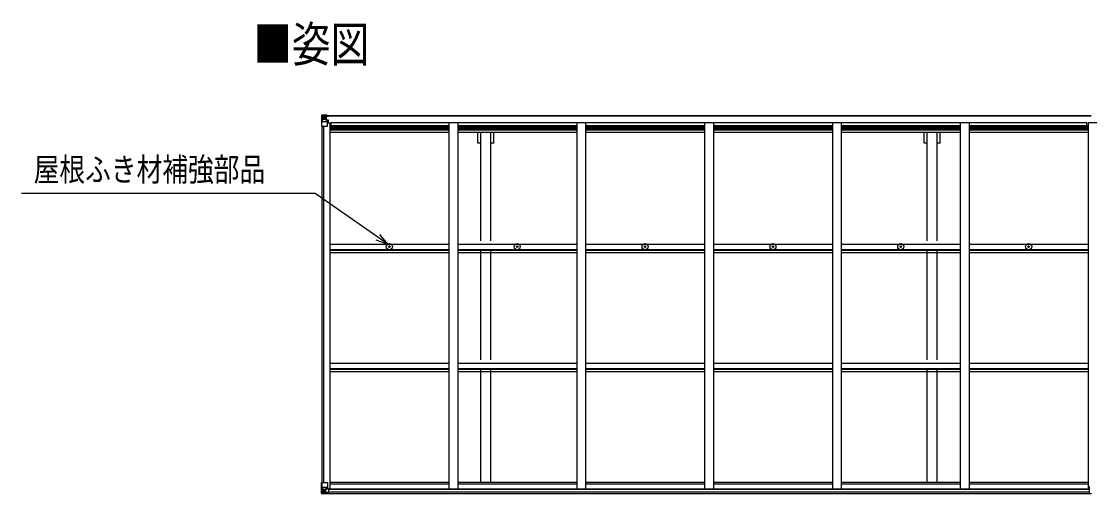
# Model space of a CAD drawing. Units: millimetres, scale not verified. Extents: x -16832 to 16820, y -11892 to 11880.
# Drawn here: x -9597 to -3615, y 202 to 2849 of the extents above; entities that cross this region are included whole.
import ezdxf
from ezdxf.enums import TextEntityAlignment as Align

# ---------------------------------------------------------------- set-up
doc = ezdxf.new("R2010")
doc.units = ezdxf.units.MM
doc.header["$LTSCALE"] = 50
for name, color, linetype in [('0-2_USER1', 3, 'Continuous'), ('0-5_YKK_13', 4, 'Continuous'), ('0-6_YKK_A1', 4, 'Continuous'), ('0-7_YKK_D', 6, 'Continuous')]:
    doc.layers.add(name, color=color, linetype=linetype)
doc.styles.add('ＭＳ ゴシック', font='')
doc.styles.get('ＭＳ ゴシック').set_extended_font_data('MS Gothic')

msp = doc.modelspace()

# ---------------------------------------------------------------- linework, layer by layer
at = {"layer": '0-5_YKK_13'}
for p, q in [((-7916.72, 2321.88), (-7916.72, 2321.84)), ((-7915.78, 2322.88), (-7915.78, 2322.88)), ((-7915.78, 2322.84), (-7915.78, 2322.88)), ((-7906.81, 2323.27), (-7914.74, 2322.79)), ((-7913.88, 2321.82), (-7913.88, 2321.75)), ((-7913.88, 2261.17), (-7913.88, 2321.75)), ((-7913.33, 2288.05), (-7909.19, 2300.14)), ((-7913.33, 2288.05), (-7906.72, 2287.84)), ((-7909.91, 2318.38), (-7912.64, 2322.05)), ((-7909.05, 2314.87), (-7906.72, 2314.93)), ((-7909.05, 2301.4), (-7909.05, 2314.87)), ((-7906.72, 2301.37), (-7909.05, 2301.4)), ((-7894.72, 2324.06), (-7906.72, 2323.27)), ((-7906.72, 2314.93), (-7894.72, 2314.93)), ((-7906.72, 2301.37), (-7894.72, 2301.37)), ((-7906.72, 2301.37), (-7906.72, 2301.37)), ((-7906.72, 2287.84), (-7882.72, 2287.84)), ((-7901.24, 2307.73), (-7901.24, 2306.77)), ((-7895.72, 2314.93), (-7894.72, 2314.93)), ((-7888.22, 2324.57), (-7894.72, 2324.17)), ((-7894.72, 2298.07), (-7894.72, 2324.17)), ((-7894.72, 2323.29), (-7888.22, 2323.68)), ((-7893.22, 2318.46), (-7894.72, 2318.46)), ((-7893.22, 2314.93), (-7894.72, 2314.93)), ((-7893.22, 2301.37), (-7894.72, 2301.37)), ((-7893.9, 2297.81), (-7883.55, 2296.16)), ((-7893.9, 2297.18), (-7893.9, 2297.81)), ((-7883.55, 2295.53), (-7893.9, 2297.18)), ((-7888.22, 2322.76), (-7893.22, 2322.67)), ((-7892.72, 2318.1), (-7893.22, 2318.1)), ((-7889.22, 2313.17), (-7893.22, 2313.17)), ((-7889.22, 2304.97), (-7893.22, 2304.97)), ((-7893.11, 2316.8), (-7889.22, 2316.8)), ((-7892.73, 2317.01), (-7892.73, 2317.17)), ((-7892.73, 2317.17), (-7892.72, 2317.17)), ((-7892.72, 2319.13), (-7892.72, 2317.17)), ((-7884.72, 2319.13), (-7892.72, 2319.13)), ((-7884.72, 2319.1), (-7892.72, 2319.1)), ((-7882.72, 2317.26), (-7892.72, 2317.17)), ((-7889.22, 2297.07), (-7889.22, 2317.04)), ((-7888.22, 2323.68), (-7888.22, 2324.57)), ((-7888.22, 2323.17), (-7888.22, 2323.68)), ((-7888.22, 2323.17), (-7888.22, 2322.76)), ((-7888.22, 2322.76), (-7888.22, 2321.94)), ((-7883.55, 2296.16), (-7883.55, 2295.53)), ((-7883.27, 2296.08), (-7879.22, 2296.05)), ((-7883.22, 2322.37), (-7883.22, 2321.94)), ((-7882.92, 2322.37), (-7883.22, 2322.37)), ((-7882.92, 2322.37), (-7881.23, 2321.94)), ((-7882.72, 2318.87), (-7877.72, 2318.87)), ((-7882.72, 2317.26), (-7882.72, 2318.87)), ((-7882.72, 2262.17), (-7882.72, 2295.27)), ((-7878.22, 2284.17), (-7882.72, 2284.17)), ((-7878.22, 2296.04), (-7879.22, 2296.05)), ((-7879.22, 2294.31), (-7878.22, 2294.32)), ((-7878.22, 2279.82), (-7878.22, 2296.04)), ((-7877.72, 2319.79), (-7877.72, 2318.87)), ((-7877.72, 2318.87), (-7876.72, 2318.87)), ((-7876.72, 2318.87), (-7876.72, 2319.79)), ((-7876.72, 2318.87), (-7876.72, 2317.3)), ((-7876.72, 2317.19), (-7876.72, 2317.3)), ((-7913.88, 2261.17), (-7883.72, 2261.17)), ((-7538.97, 1586.86), (-7537.86, 1586.88)), ((-7538.97, 1585.86), (-7537.86, 1585.84)), ((-7537.86, 1586.88), (-7537.34, 1586.98)), ((-7537.86, 1585.84), (-7537.34, 1585.74)), ((-7537.24, 1587.49), (-7537.34, 1586.98)), ((-7537.24, 1585.22), (-7537.34, 1585.74)), ((-7537.22, 1588.6), (-7537.24, 1587.49)), ((-7537.22, 1584.11), (-7537.24, 1585.22)), ((-7536.22, 1588.6), (-7536.2, 1587.49)), ((-7536.22, 1584.11), (-7536.2, 1585.22)), ((-7536.2, 1587.49), (-7536.1, 1586.98)), ((-7536.2, 1585.22), (-7536.1, 1585.74)), ((-7535.58, 1586.88), (-7536.1, 1586.98)), ((-7535.58, 1585.84), (-7536.1, 1585.74)), ((-7534.48, 1586.86), (-7535.58, 1586.88)), ((-7534.48, 1585.86), (-7535.58, 1585.84)), ((-6822.97, 1586.86), (-6821.86, 1586.88)), ((-6822.97, 1585.86), (-6821.86, 1585.84)), ((-6821.86, 1586.88), (-6821.34, 1586.98)), ((-6821.86, 1585.84), (-6821.34, 1585.74)), ((-6821.24, 1587.49), (-6821.34, 1586.98)), ((-6821.24, 1585.22), (-6821.34, 1585.74)), ((-6821.22, 1588.6), (-6821.24, 1587.49)), ((-6821.22, 1584.11), (-6821.24, 1585.22)), ((-6820.22, 1588.6), (-6820.2, 1587.49)), ((-6820.22, 1584.11), (-6820.2, 1585.22)), ((-6820.2, 1587.49), (-6820.1, 1586.98)), ((-6820.2, 1585.22), (-6820.1, 1585.74)), ((-6819.58, 1586.88), (-6820.1, 1586.98)), ((-6819.58, 1585.84), (-6820.1, 1585.74)), ((-6818.48, 1586.86), (-6819.58, 1586.88)), ((-6818.48, 1585.86), (-6819.58, 1585.84)), ((-6106.97, 1586.86), (-6105.86, 1586.88)), ((-6106.97, 1585.86), (-6105.86, 1585.84)), ((-6105.86, 1586.88), (-6105.34, 1586.98)), ((-6105.86, 1585.84), (-6105.34, 1585.74)), ((-6105.24, 1587.49), (-6105.34, 1586.98)), ((-6105.24, 1585.22), (-6105.34, 1585.74)), ((-6105.22, 1588.6), (-6105.24, 1587.49)), ((-6105.22, 1584.11), (-6105.24, 1585.22)), ((-6104.22, 1588.6), (-6104.2, 1587.49)), ((-6104.22, 1584.11), (-6104.2, 1585.22)), ((-6104.2, 1587.49), (-6104.1, 1586.98)), ((-6104.2, 1585.22), (-6104.1, 1585.74)), ((-6103.58, 1586.88), (-6104.1, 1586.98)), ((-6103.58, 1585.84), (-6104.1, 1585.74)), ((-6102.48, 1586.86), (-6103.58, 1586.88)), ((-6102.48, 1585.86), (-6103.58, 1585.84)), ((-5390.97, 1586.86), (-5389.86, 1586.88)), ((-5390.97, 1585.86), (-5389.86, 1585.84)), ((-5389.86, 1586.88), (-5389.34, 1586.98)), ((-5389.86, 1585.84), (-5389.34, 1585.74)), ((-5389.24, 1587.49), (-5389.34, 1586.98)), ((-5389.24, 1585.22), (-5389.34, 1585.74)), ((-5389.22, 1588.6), (-5389.24, 1587.49)), ((-5389.22, 1584.11), (-5389.24, 1585.22)), ((-5388.22, 1588.6), (-5388.2, 1587.49)), ((-5388.22, 1584.11), (-5388.2, 1585.22)), ((-5388.2, 1587.49), (-5388.1, 1586.98)), ((-5388.2, 1585.22), (-5388.1, 1585.74)), ((-5387.58, 1586.88), (-5388.1, 1586.98)), ((-5387.58, 1585.84), (-5388.1, 1585.74)), ((-5386.48, 1586.86), (-5387.58, 1586.88)), ((-5386.48, 1585.86), (-5387.58, 1585.84)), ((-4674.97, 1586.86), (-4673.86, 1586.88)), ((-4674.97, 1585.86), (-4673.86, 1585.84)), ((-4673.86, 1586.88), (-4673.34, 1586.98)), ((-4673.86, 1585.84), (-4673.34, 1585.74)), ((-4673.24, 1587.49), (-4673.34, 1586.98)), ((-4673.24, 1585.22), (-4673.34, 1585.74)), ((-4673.22, 1588.6), (-4673.24, 1587.49)), ((-4673.22, 1584.11), (-4673.24, 1585.22)), ((-4672.22, 1588.6), (-4672.2, 1587.49)), ((-4672.22, 1584.11), (-4672.2, 1585.22)), ((-4672.2, 1587.49), (-4672.1, 1586.98)), ((-4672.2, 1585.22), (-4672.1, 1585.74)), ((-4671.58, 1586.88), (-4672.1, 1586.98)), ((-4671.58, 1585.84), (-4672.1, 1585.74)), ((-4670.48, 1586.86), (-4671.58, 1586.88)), ((-4670.48, 1585.86), (-4671.58, 1585.84)), ((-3958.97, 1586.86), (-3957.86, 1586.88)), ((-3958.97, 1585.86), (-3957.86, 1585.84)), ((-3957.86, 1586.88), (-3957.34, 1586.98)), ((-3957.86, 1585.84), (-3957.34, 1585.74)), ((-3957.24, 1587.49), (-3957.34, 1586.98)), ((-3957.24, 1585.22), (-3957.34, 1585.74)), ((-3957.22, 1588.6), (-3957.24, 1587.49)), ((-3957.22, 1584.11), (-3957.24, 1585.22)), ((-3956.22, 1588.6), (-3956.2, 1587.49)), ((-3956.22, 1584.11), (-3956.2, 1585.22)), ((-3956.2, 1587.49), (-3956.1, 1586.98)), ((-3956.2, 1585.22), (-3956.1, 1585.74)), ((-3955.58, 1586.88), (-3956.1, 1586.98)), ((-3955.58, 1585.84), (-3956.1, 1585.74)), ((-3954.48, 1586.86), (-3955.58, 1586.88)), ((-3954.48, 1585.86), (-3955.58, 1585.84)), ((-7916.72, 265.19), (-7883.72, 265.19)), ((-7916.72, 204.48), (-7916.72, 265.19)), ((-7913.88, 265.19), (-7913.88, 204.61)), ((-7882.72, 264.19), (-7882.72, 231.09)), ((-3615.22, 207.26), (-3615.22, 239.58)), ((-7915.78, 203.53), (-7915.78, 203.48)), ((-7906.81, 203.1), (-7914.74, 203.57)), ((-7913.88, 204.54), (-7913.88, 204.61)), ((-7913.33, 238.31), (-7906.72, 238.52)), ((-7913.33, 238.31), (-7909.19, 226.23)), ((-7909.91, 207.98), (-7912.64, 204.32)), ((-7906.72, 224.99), (-7909.05, 224.96)), ((-7909.05, 224.96), (-7909.05, 211.49)), ((-7909.05, 211.49), (-7906.72, 211.43)), ((-7906.72, 238.52), (-7882.72, 238.52)), ((-7906.72, 224.99), (-7906.72, 224.99)), ((-7894.72, 224.99), (-7906.72, 224.99)), ((-7906.72, 211.44), (-7894.72, 211.44)), ((-7894.72, 202.31), (-7906.72, 203.09)), ((-7902.2, 218.63), (-7902.2, 219.59)), ((-7894.72, 228.98), (-7888.22, 228.98)), ((-7894.72, 228.98), (-7894.72, 202.19)), ((-7883.55, 230.84), (-7893.89, 229.18)), ((-7893.89, 229.18), (-7893.89, 228.98)), ((-7891.2, 228.98), (-7883.55, 230.2)), ((-7888.22, 228.98), (-7879.22, 228.95)), ((-7888.22, 201.8), (-7888.22, 207.74)), ((-7879.22, 207.17), (-7888.22, 207.11)), ((-7883.55, 230.2), (-7883.55, 230.84)), ((-7878.22, 228.04), (-7878.22, 207.88)), ((-3615.22, 207.26), (-3615.22, 207.23))]:
    msp.add_line(p, q, dxfattribs=at)
for points in [[(-7916.72, 2321.84), (-7916.72, 2261.17), (-7913.88, 2261.17)], [(-7915.78, 2322.88), (-7906.72, 2323.44), (-7894.72, 2324.17)], [(-7903.16, 2308.69), (-7904.12, 2308.69), (-7904.12, 2309.65), (-7903.16, 2309.65)], [(-7902.2, 2310.61), (-7902.2, 2311.57), (-7901.24, 2311.57), (-7901.24, 2310.61)], [(-7901.24, 2306.77), (-7902.2, 2306.77), (-7902.2, 2307.73)], [(-7900.28, 2309.65), (-7899.32, 2309.65), (-7899.32, 2308.69), (-7900.28, 2308.69)], [(-7888.22, 2323.17), (-7893.22, 2323.17), (-7893.22, 2297.71)], [(-7877.72, 2317.14), (-7892.72, 2317.01), (-7892.73, 2317.01)], [(-7892.72, 2318.1), (-7884.72, 2318.1), (-7884.72, 2319.79)], [(-7882.72, 2317.26), (-7882.72, 2317.25), (-7876.72, 2317.3)], [(-7879.22, 2296.05), (-7879.22, 2294.31), (-7882.72, 2294.3)], [(-7915.78, 203.48), (-7906.72, 202.93), (-7888.22, 201.8)], [(-7903.16, 216.71), (-7904.12, 216.71), (-7904.12, 217.67), (-7903.16, 217.67)], [(-7902.2, 219.59), (-7901.24, 219.59), (-7901.24, 218.63)], [(-7901.24, 215.75), (-7901.24, 214.79), (-7902.2, 214.79), (-7902.2, 215.75)], [(-7900.28, 217.67), (-7899.32, 217.67), (-7899.32, 216.71), (-7900.28, 216.71)], [(-7878.22, 207.88), (-7878.23, 207.78), (-7888.22, 207.74)]]:
    msp.add_lwpolyline(points, dxfattribs=at)
for centre, radius in [((-7901.72, 2309.17), 5.3), ((-7536.72, 1586.36), 17), ((-7536.72, 1586.36), 4), ((-6820.72, 1586.36), 17), ((-6820.72, 1586.36), 4), ((-6104.72, 1586.36), 17), ((-6104.72, 1586.36), 4), ((-5388.72, 1586.36), 17), ((-5388.72, 1586.36), 4), ((-4672.72, 1586.36), 17), ((-4672.72, 1586.36), 4), ((-3956.72, 1586.36), 17), ((-3956.72, 1586.36), 4), ((-7901.72, 217.19), 5.3)]:
    msp.add_circle(centre, radius, dxfattribs=at)
for centre, radius, start, end in [((-7915.72, 2321.88), 0.999, 93.4424, 179.95083), ((-7915.72, 2321.88), 1, 93.50017, 180.00079), ((-7915.72, 2321.84), 0.999, 93.4424, 179.95083), ((-7914.57, 2335.49), 12.7, 269.24466, 275.10311), ((-7912.6, 2321.88), 1.28, 131.17831, 182.45895), ((-7903.16, 2310.61), 0.96, 270, 0), ((-7903.16, 2307.73), 0.96, 0, 90), ((-7900.28, 2310.61), 0.96, 180, 270), ((-7900.28, 2307.73), 0.96, 90, 180), ((-7893.79, 2298.74), 0.937, 182.32209, 263.26766), ((-7893.79, 2298.11), 0.937, 182.32209, 263.26766), ((-7892.72, 2319.63), 0.5, 179.99802, 269.99691), ((-7892.72, 2319.6), 0.5, 180.00109, 270.00109), ((-7892.72, 2316.67), 0.5, 90.52895, 180.04464), ((-7892.71, 2316.5), 0.513, 91.88028, 181.04707), ((-7883.66, 2295.23), 0.937, 2.32209, 83.26766), ((-7883.66, 2294.6), 0.937, 2.32209, 83.26766), ((-7877.58, 2324.83), 7.69, 268.96999, 276.43426), ((-7883.72, 2262.17), 1, 270, 0), ((-7536.72, 1586.36), 2.3, 167.44414, 192.55586), ((-7536.72, 1586.36), 2.3, 77.44414, 102.55586), ((-7536.72, 1586.36), 2.3, 257.44414, 282.55586), ((-7536.72, 1586.36), 2.3, 347.44414, 12.55586), ((-6820.72, 1586.36), 2.3, 167.44414, 192.55586), ((-6820.72, 1586.36), 2.3, 77.44414, 102.55586), ((-6820.72, 1586.36), 2.3, 257.44414, 282.55586), ((-6820.72, 1586.36), 2.3, 347.44414, 12.55586), ((-6104.72, 1586.36), 2.3, 167.44414, 192.55586), ((-6104.72, 1586.36), 2.3, 77.44414, 102.55586), ((-6104.72, 1586.36), 2.3, 257.44414, 282.55586), ((-6104.72, 1586.36), 2.3, 347.44414, 12.55586), ((-5388.72, 1586.36), 2.3, 167.44414, 192.55586), ((-5388.72, 1586.36), 2.3, 77.44414, 102.55586), ((-5388.72, 1586.36), 2.3, 257.44414, 282.55586), ((-5388.72, 1586.36), 2.3, 347.44414, 12.55586), ((-4672.72, 1586.36), 2.3, 167.44414, 192.55586), ((-4672.72, 1586.36), 2.3, 77.44414, 102.55586), ((-4672.72, 1586.36), 2.3, 257.44414, 282.55586), ((-4672.72, 1586.36), 2.3, 347.44414, 12.55586), ((-3956.72, 1586.36), 2.3, 167.44414, 192.55586), ((-3956.72, 1586.36), 2.3, 77.44414, 102.55586), ((-3956.72, 1586.36), 2.3, 257.44414, 282.55586), ((-3956.72, 1586.36), 2.3, 347.44414, 12.55586), ((-7883.72, 264.19), 1, 0, 90), ((-3614.22, 239.58), 1, 90, 180), ((-7915.72, 204.52), 0.999, 180.04917, 266.5576), ((-7915.72, 204.48), 0.999, 180.04917, 266.5576), ((-7915.72, 204.48), 1, 179.99921, 266.49983), ((-7914.57, 190.87), 12.7, 84.89689, 90.75534), ((-7912.59, 204.48), 1.28, 177.54105, 228.82169), ((-7903.16, 218.63), 0.96, 270, 0), ((-7903.16, 215.75), 0.96, 0, 90), ((-7900.28, 218.63), 0.96, 180, 270), ((-7900.28, 215.75), 0.96, 90, 180), ((-7893.79, 228.25), 0.937, 96.73234, 129.06602), ((-7883.66, 231.77), 0.937, 276.73234, 357.67791), ((-7883.66, 231.13), 0.937, 276.73234, 357.67791)]:
    msp.add_arc(centre, radius, start, end, dxfattribs=at)
for centre, major_axis, ratio, start_param, end_param in [((-7714.78, 2335.19), (201, 12.36), 0.060933, 3.1373463, 3.1378449), ((-7913.78, 2322.96), (2, 0.12), 0.060933, 3.1378449, 4.2119296), ((-7912.61, 2290.4), (0.85, 2.32), 0.403757, 2.3087461, 3.2744049), ((-7913.59, 2319.86), (-0.02, 3), 0.466854, 5.5234897, 6.1575023), ((-7911.92, 2314.79), (0.03, 5), 0.573921, 4.7320603, 5.5159136), ((-7910.46, 2301.42), (0, 3), 0.468246, 4.2703918, 4.7058971), ((-7988.47, 2314.93), (81.75, 0), 0.061163, 0, 0.0007725), ((-7913.78, 203.4), (2, -0.12), 0.060933, 2.0712557, 3.1453404), ((-7714.78, 191.17), (201, -12.36), 0.060933, 3.1453404, 3.145839), ((-7912.61, 235.96), (0.85, -2.32), 0.403757, 3.0087805, 3.9744392), ((-7913.59, 206.5), (-0.02, -3), 0.466854, 0.125683, 0.7596956), ((-7911.92, 211.57), (0.03, -5), 0.573921, 0.7672717, 1.551125), ((-7910.46, 224.94), (0, -3), 0.468246, 1.5772882, 2.0127935), ((-7988.47, 211.44), (81.75, 0), 0.061163, 6.2824128, 6.2831853), ((-7879.22, 228.04), (1, -0.021), 0.906239, 0.0187047, 1.589501), ((-7879.22, 207.88), (1, 0.012), 0.707053, 4.7036637, 6.124411)]:
    msp.add_ellipse(centre, major_axis=major_axis, ratio=ratio, start_param=start_param, end_param=end_param, dxfattribs=at)
at = {"layer": '0-6_YKK_A1'}
for p, q in [((-7893.22, 2321.94), (-3605.97, 2321.94)), ((-7893.22, 2319.79), (-3605.97, 2319.79)), ((-7882.72, 2279.82), (-7869.72, 2279.82)), ((-7869.72, 2279.82), (-7869.72, 229.17)), ((-7862.22, 2266.14), (-7862.22, 2281.66)), ((-7862.22, 2281.66), (-3631.22, 2281.66)), ((-7203.72, 2281.64), (-7203.72, 229.17)), ((-7153.72, 2281.64), (-7153.72, 229.17)), ((-6487.72, 2281.64), (-6487.72, 229.17)), ((-6437.72, 2281.64), (-6437.72, 229.17)), ((-5771.72, 2281.64), (-5771.72, 229.17)), ((-5721.72, 2281.64), (-5721.72, 229.17)), ((-5055.72, 2281.66), (-5055.72, 229.17)), ((-5005.72, 2281.66), (-5005.72, 229.17)), ((-4339.72, 2281.66), (-4339.72, 229.17)), ((-4289.72, 2281.66), (-4289.72, 229.17)), ((-3631.22, 2266.14), (-3631.22, 2281.66)), ((-3623.72, 2279.82), (-3623.72, 229.17)), ((-3573.72, 2279.82), (-3623.72, 2279.82)), ((-7914.72, 2261.17), (-7914.72, 265.19)), ((-7905.02, 2261.17), (-7905.02, 265.19)), ((-7869.72, 2266.14), (-7203.72, 2266.14)), ((-7869.72, 2257.75), (-7203.72, 2257.75)), ((-7869.72, 2249.55), (-7203.72, 2249.55)), ((-7869.72, 2245.62), (-7203.72, 2245.62)), ((-7869.72, 2240.54), (-7203.72, 2240.54)), ((-7869.72, 2227.53), (-7203.72, 2227.53)), ((-7153.72, 2266.14), (-6487.72, 2266.14)), ((-7153.72, 2257.75), (-6487.72, 2257.75)), ((-7153.72, 2249.55), (-6487.72, 2249.55)), ((-7153.72, 2245.62), (-6487.72, 2245.62)), ((-7153.72, 2240.54), (-6487.72, 2240.54)), ((-7153.72, 2227.53), (-6487.72, 2227.53)), ((-7041.92, 2165.94), (-7041.92, 2222.21)), ((-7024.22, 1619.65), (-7024.22, 2222.21)), ((-6969.22, 1619.65), (-6969.22, 2222.21)), ((-6951.52, 2165.94), (-6951.52, 2222.21)), ((-6437.72, 2266.14), (-5771.72, 2266.14)), ((-6437.72, 2257.75), (-5771.72, 2257.75)), ((-6437.72, 2249.55), (-5771.72, 2249.55)), ((-6437.72, 2245.62), (-5771.72, 2245.62)), ((-6437.72, 2240.54), (-5771.72, 2240.54)), ((-6437.72, 2227.53), (-5771.72, 2227.53)), ((-5721.72, 2266.14), (-5055.72, 2266.14)), ((-5721.72, 2257.75), (-5055.72, 2257.75)), ((-5721.72, 2249.55), (-5055.72, 2249.55)), ((-5721.72, 2245.62), (-5055.72, 2245.62)), ((-5721.72, 2240.54), (-5055.72, 2240.54)), ((-5721.72, 2227.53), (-5055.72, 2227.53)), ((-5005.72, 2266.14), (-4339.72, 2266.14)), ((-5005.72, 2257.75), (-4339.72, 2257.75)), ((-5005.72, 2249.55), (-4339.72, 2249.55)), ((-5005.72, 2245.62), (-4339.72, 2245.62)), ((-5005.72, 2240.54), (-4339.72, 2240.54)), ((-5005.72, 2227.53), (-4339.72, 2227.53)), ((-4541.92, 2165.94), (-4541.92, 2222.21)), ((-4524.22, 1619.65), (-4524.22, 2222.21)), ((-4469.22, 1619.65), (-4469.22, 2222.21)), ((-4451.52, 2165.94), (-4451.52, 2222.21)), ((-4289.72, 2266.14), (-3623.72, 2266.14)), ((-4289.72, 2257.75), (-3623.72, 2257.75)), ((-4289.72, 2249.55), (-3623.72, 2249.55)), ((-4289.72, 2245.62), (-3623.72, 2245.62)), ((-4289.72, 2240.54), (-3623.72, 2240.54)), ((-4289.72, 2227.53), (-3623.72, 2227.53)), ((-7024.22, 2165.94), (-7041.92, 2165.94)), ((-6951.52, 2165.94), (-6969.22, 2165.94)), ((-4524.22, 2165.94), (-4541.92, 2165.94)), ((-4451.52, 2165.94), (-4469.22, 2165.94)), ((-7869.69, 1600.88), (-7203.72, 1600.88)), ((-7869.69, 1571.14), (-7203.72, 1571.14)), ((-7869.69, 1566.59), (-7203.72, 1566.59)), ((-7153.72, 1600.88), (-6487.72, 1600.88)), ((-7153.69, 1571.14), (-6487.72, 1571.14)), ((-7153.69, 1566.59), (-6487.72, 1566.59)), ((-7024.22, 952.19), (-7024.22, 1568.02)), ((-6969.22, 952.19), (-6969.22, 1568.02)), ((-6437.72, 1600.88), (-5771.72, 1600.88)), ((-6437.69, 1571.14), (-5771.72, 1571.14)), ((-6437.69, 1566.59), (-5771.72, 1566.59)), ((-5721.72, 1600.88), (-5055.72, 1600.88)), ((-5721.69, 1571.14), (-5055.72, 1571.14)), ((-5721.69, 1566.59), (-5055.72, 1566.59)), ((-5005.72, 1600.88), (-4339.72, 1600.88)), ((-5005.72, 1571.14), (-4339.72, 1571.14)), ((-5005.72, 1566.59), (-4339.72, 1566.59)), ((-4524.22, 952.19), (-4524.22, 1568.02)), ((-4469.22, 952.19), (-4469.22, 1568.02)), ((-4289.72, 1600.88), (-3623.72, 1600.88)), ((-4289.72, 1571.14), (-3623.72, 1571.14)), ((-4289.72, 1566.59), (-3623.72, 1566.59)), ((-7869.69, 1553.58), (-7203.72, 1553.58)), ((-7153.69, 1553.58), (-6487.72, 1553.58)), ((-6437.69, 1553.58), (-5771.72, 1553.58)), ((-5721.69, 1553.58), (-5055.72, 1553.58)), ((-5005.72, 1553.58), (-4339.72, 1553.58)), ((-4289.72, 1553.58), (-3623.72, 1553.58)), ((-7869.69, 933.88), (-7203.72, 933.88)), ((-7869.69, 904.15), (-7203.72, 904.15)), ((-7869.69, 899.6), (-7203.72, 899.6)), ((-7153.69, 933.88), (-6487.72, 933.88)), ((-7153.69, 904.15), (-6487.72, 904.15)), ((-7153.69, 899.6), (-6487.72, 899.6)), ((-7024.22, 265.34), (-7024.22, 905)), ((-6969.22, 265.34), (-6969.22, 905)), ((-6437.69, 933.88), (-5771.72, 933.88)), ((-6437.69, 904.15), (-5771.72, 904.15)), ((-6437.69, 899.6), (-5771.72, 899.6)), ((-5721.69, 933.88), (-5055.72, 933.88)), ((-5721.69, 904.15), (-5055.72, 904.15)), ((-5721.69, 899.6), (-5055.72, 899.6)), ((-5005.72, 933.88), (-4339.72, 933.88)), ((-5005.72, 904.15), (-4339.72, 904.15)), ((-5005.72, 899.6), (-4339.72, 899.6)), ((-4524.22, 265.34), (-4524.22, 905)), ((-4469.22, 265.34), (-4469.22, 905)), ((-4289.72, 933.88), (-3623.72, 933.88)), ((-4289.72, 904.15), (-3623.72, 904.15)), ((-4289.72, 899.6), (-3623.72, 899.6)), ((-7869.69, 886.59), (-7203.72, 886.59)), ((-7153.69, 886.59), (-6487.72, 886.59)), ((-6437.69, 886.59), (-5771.72, 886.59)), ((-5721.69, 886.59), (-5055.72, 886.59)), ((-5005.72, 886.59), (-4339.72, 886.59)), ((-4289.72, 886.59), (-3623.72, 886.59)), ((-7869.72, 265.34), (-7203.72, 265.34)), ((-7869.72, 257), (-7203.72, 257)), ((-7153.72, 265.34), (-6487.72, 265.34)), ((-7153.72, 257), (-6487.72, 257)), ((-6437.72, 265.34), (-5771.72, 265.34)), ((-6437.72, 257), (-5771.72, 257)), ((-5721.72, 265.34), (-5055.72, 265.34)), ((-5721.72, 257), (-5055.72, 257)), ((-5005.72, 265.34), (-4339.72, 265.34)), ((-5005.72, 257), (-4339.72, 257)), ((-4289.72, 265.34), (-3623.72, 265.34)), ((-4289.72, 257), (-3623.72, 257)), ((-7889.99, 229.17), (-3615.22, 229.17)), ((-7888.22, 203.4), (-3605.22, 203.4)), ((-7878.22, 226.91), (-3615.22, 226.91)), ((-7878.22, 211.29), (-3615.22, 211.29))]:
    msp.add_line(p, q, dxfattribs=at)
at = {"layer": '0-7_YKK_D'}
for points in [[(-7545.29, 1601.04), (-7601.14, 1639.83), (-7951.98, 1883.53), (-9597.28, 1883.53)], [(-7611.53, 1624.87), (-7545.29, 1601.04), (-7590.74, 1654.8)]]:
    msp.add_lwpolyline(points, dxfattribs=at)

# ---------------------------------------------------------------- texts
at = {"layer": '0-2_USER1', "style": 'ＭＳ ゴシック', "width": 0.8}
msp.add_text('■姿図', height=197.9, dxfattribs=at).set_placement((-8297.8, 2563), align=Align.BOTTOM_LEFT)
at = {"layer": '0-7_YKK_D', "style": 'ＭＳ ゴシック', "width": 0.8}
msp.add_text('屋根ふき材補強部品', height=132, dxfattribs=at).set_placement((-9528.32, 1913.51), align=Align.BOTTOM_LEFT)

doc.saveas('drawing.dxf')
